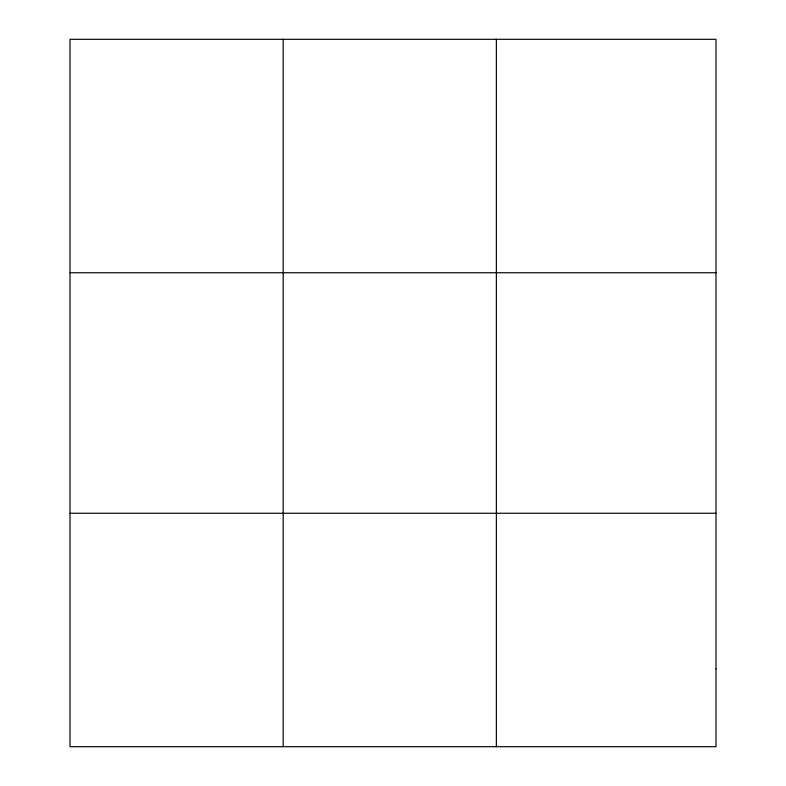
<?xml version="1.0" encoding="UTF-8"?>
<svg xmlns="http://www.w3.org/2000/svg" width="786" height="786" viewBox="0 0 786 786"><rect width="100%" height="100%" fill="white"/><g stroke="black" fill="none" stroke-linecap="round" stroke-linejoin="round"><path stroke-width="1.18" d="M283.186 39.3L283.186 746.7M496.359 39.3L496.359 746.7M70.013 272.742L715.987 272.742M70.013 513.258L715.987 513.258M715.987 668.886L715.987 746.7L70.013 746.7L70.013 39.3L715.987 39.3L715.987 668.886"/></g></svg>
